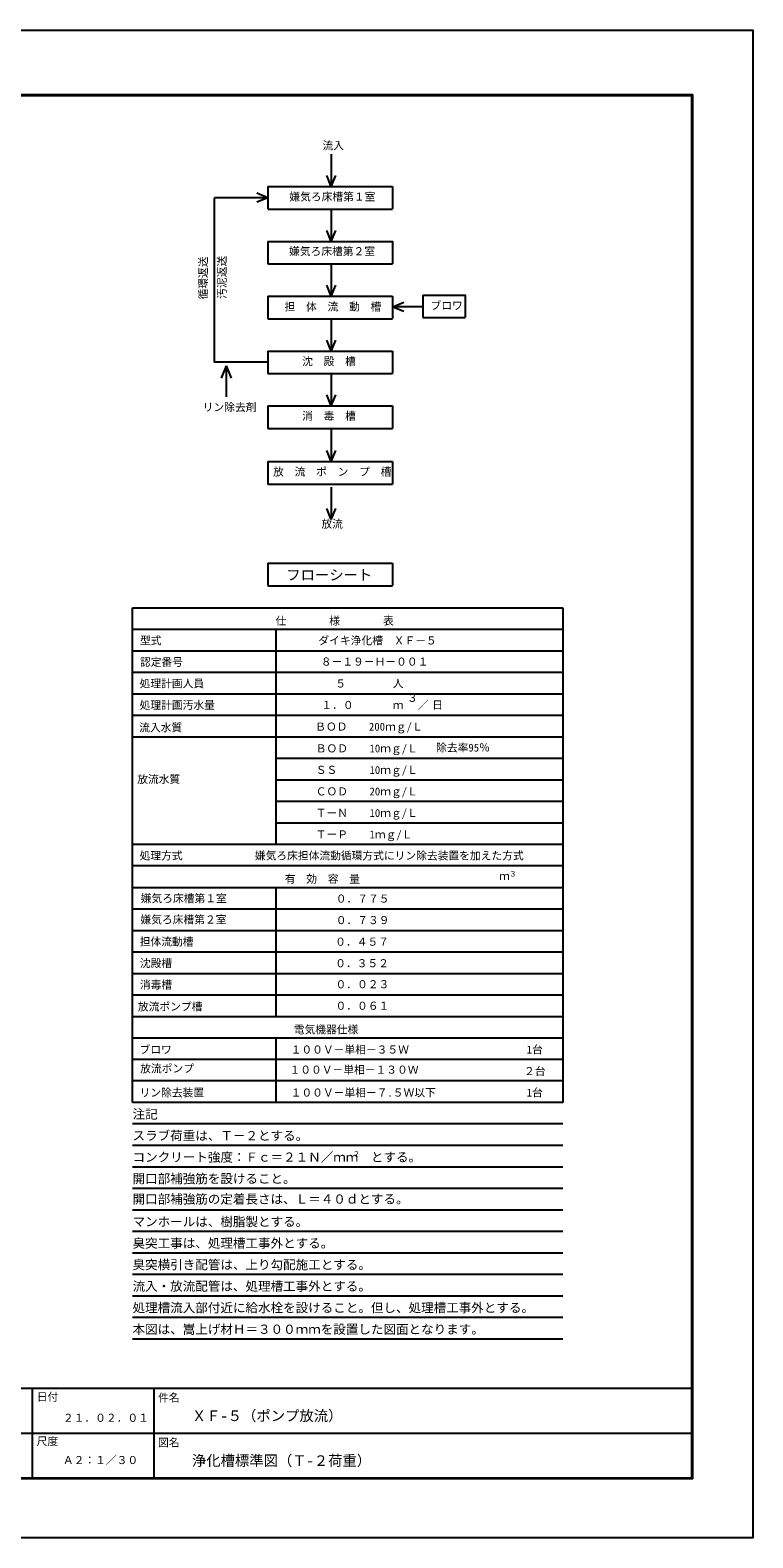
# Model space of a CAD drawing. Units: millimetres, scale not verified. Extents: x -8910 to 8910, y -6308 to 6308.
# Drawn here: x 2861 to 8910, y -6308 to 6308 of the extents above; entities that cross this region are included whole.
import ezdxf
from ezdxf.enums import TextEntityAlignment as Align

# ---------------------------------------------------------------- set-up
doc = ezdxf.new("R2010")
doc.units = ezdxf.units.MM
doc.header["$LTSCALE"] = 30
for name, color, linetype, lineweight in [('0-E_3-6_SUNPO', 4, 'Continuous', 25), ('0-F_3-5_MOJI', 4, 'Continuous', 25), ('1-0_水管', 7, 'Continuous', 25), ('1-4_図面枠', 7, 'Continuous', 25), ('1-5_Axis_waku', 7, 'Continuous', 25)]:
    doc.layers.add(name, color=color, linetype=linetype, lineweight=lineweight)
doc.styles.add('ＭＳ ゴシック', font='')
doc.styles.get('ＭＳ ゴシック').set_extended_font_data('MS Gothic')

msp = doc.modelspace()

# ---------------------------------------------------------------- linework, layer by layer
at = {"layer": '0-E_3-6_SUNPO', "color": 3}
for p, q in [((3718.27, 1475.25), (7318.27, 1475.25)), ((3718.27, -2664.76), (3718.27, 1475.25)), ((7318.27, 1475.25), (7318.27, -2664.76)), ((3718.27, 1295.25), (7318.27, 1295.25)), ((4918.27, 1295.25), (4918.27, -504.75)), ((3718.27, 1115.25), (7318.27, 1115.25)), ((3718.27, 935.25), (7318.27, 935.25)), ((3718.27, 755.25), (7318.27, 755.25)), ((3718.27, 575.25), (7318.27, 575.25)), ((3718.26, 395.25), (7318.27, 395.25)), ((4918.27, 215.25), (7318.27, 215.25)), ((4918.27, 35.25), (7318.27, 35.25)), ((4918.27, -144.75), (7318.27, -144.75)), ((4918.27, -324.75), (7318.27, -324.75)), ((3718.26, -504.75), (7318.27, -504.75)), ((7318.26, -684.76), (3718.26, -684.76)), ((3718.26, -864.76), (7318.26, -864.76)), ((4918.26, -864.76), (4918.26, -1944.75)), ((3718.26, -1044.76), (7318.26, -1044.76)), ((3718.26, -1224.76), (7318.26, -1224.76)), ((3718.26, -1404.76), (7318.26, -1404.76)), ((3718.26, -1584.76), (7318.26, -1584.76)), ((3718.26, -1944.75), (7318.26, -1944.75)), ((3718.26, -2124.75), (7318.26, -2124.75)), ((4918.26, -2124.75), (4918.26, -2664.76)), ((7318.26, -2484.76), (3718.26, -2484.76)), ((7318.26, -2664.76), (3718.26, -2664.76))]:
    msp.add_line(p, q, dxfattribs=at)
at = {"layer": '0-F_3-5_MOJI', "color": 3}
for p, q in [((3718.26, -1764.75), (7318.26, -1764.75)), ((3718.26, -1944.75), (7318.26, -1944.75)), ((7318.26, -2304.76), (3718.26, -2304.76))]:
    msp.add_line(p, q, dxfattribs=at)
at = {"layer": '1-0_水管'}
for p, q in [((5381.51, 5269.43), (5381.51, 4999.43)), ((5381.51, 4999.43), (5344.41, 5091.04)), ((5381.51, 4999.43), (5418.6, 5091.04)), ((4851.21, 4905.33), (4759.6, 4942.43)), ((4851.21, 4999.43), (4851.21, 4811.24)), ((4851.21, 4999.43), (5893.62, 4999.43)), ((5893.62, 4999.43), (5893.62, 4811.58)), ((4851.21, 4905.33), (4404.36, 4905.33)), ((4851.21, 4905.33), (4759.6, 4868.24)), ((4851.21, 4810.44), (5893.62, 4810.44)), ((5381.51, 4810.44), (5381.51, 4540.44)), ((5381.51, 4540.44), (5344.41, 4632.05)), ((5381.51, 4540.44), (5418.6, 4632.05)), ((4851.21, 4540.44), (4851.21, 4351.44)), ((4851.21, 4351.44), (5893.62, 4351.44)), ((5381.51, 4351.44), (5381.51, 4081.44)), ((5381.51, 4081.44), (5344.41, 4173.06)), ((5381.51, 4081.44), (5418.6, 4173.06)), ((4851.21, 4081.44), (4851.21, 3893.25)), ((4851.21, 4081.44), (5893.62, 4081.44)), ((5893.62, 4081.44), (5893.62, 3893.6)), ((6147.65, 4090.95), (6147.65, 3902.76)), ((5896.74, 3993.57), (5988.36, 4030.67)), ((5896.74, 3993.57), (5988.36, 3956.48)), ((6147.65, 3993.57), (5896.74, 3993.57)), ((4851.21, 3892.45), (5893.62, 3892.45)), ((5381.51, 3892.45), (5381.51, 3622.45)), ((6147.65, 3901.96), (6500.67, 3901.96)), ((5381.51, 3622.45), (5344.41, 3714.06)), ((5381.51, 3622.45), (5418.6, 3714.06)), ((4851.21, 3622.45), (4851.21, 3434.26)), ((4851.21, 3622.45), (5893.62, 3622.45)), ((5893.62, 3622.45), (5893.62, 3434.61)), ((4501.56, 3497.83), (4460.35, 3396.03)), ((4501.56, 3497.83), (4501.56, 3239.42)), ((4501.56, 3497.83), (4542.77, 3396.03)), ((4851.21, 3433.46), (5893.62, 3433.46)), ((5381.51, 3434.26), (5381.51, 3164.27)), ((4851.21, 3163.46), (4851.21, 2975.27)), ((4851.21, 3163.46), (5893.62, 3163.46)), ((5381.51, 3164.27), (5344.41, 3255.87)), ((5381.51, 3164.27), (5418.6, 3255.87)), ((5893.62, 3163.46), (5893.62, 2975.62)), ((4851.21, 2974.47), (5893.62, 2974.47)), ((5381.51, 2968.51), (5381.51, 2698.51)), ((5381.51, 2698.51), (5344.41, 2790.12)), ((5381.51, 2698.51), (5418.6, 2790.12)), ((4851.21, 2697.71), (4851.21, 2509.52)), ((4851.21, 2697.71), (5893.62, 2697.71)), ((5893.62, 2697.71), (5893.62, 2509.87)), ((4851.21, 2508.72), (5893.62, 2508.72)), ((5381.51, 2482.27), (5381.51, 2212.27)), ((5381.51, 2212.27), (5344.41, 2303.88)), ((5381.51, 2212.27), (5418.6, 2303.88)), ((4851.21, 1847.82), (4851.21, 1659.63)), ((4851.21, 1847.82), (5893.62, 1847.82)), ((5893.62, 1847.82), (5893.62, 1659.98)), ((4851.21, 1658.83), (5893.62, 1658.83))]:
    msp.add_line(p, q, dxfattribs=at)
at = {"layer": '1-0_水管', "color": 3}
for p, q in [((7318.26, -2844.76), (3718.26, -2844.76)), ((7318.26, -3024.76), (3718.26, -3024.76)), ((7318.26, -3204.76), (3718.26, -3204.76)), ((7318.26, -3384.76), (3718.26, -3384.76)), ((7318.26, -3564.77), (3718.26, -3564.77)), ((7318.26, -3564.77), (3718.26, -3564.77)), ((7318.26, -3744.77), (3718.26, -3744.77)), ((7318.26, -3924.77), (3718.26, -3924.77)), ((7318.26, -4104.77), (3718.26, -4104.77)), ((7318.26, -4284.77), (3718.26, -4284.77)), ((7318.26, -4464.77), (3718.26, -4464.77)), ((7318.26, -4644.77), (3718.26, -4644.77))]:
    msp.add_line(p, q, dxfattribs=at)
at = {"layer": '1-0_水管'}
for points in [[(4851.21, 3528.36), (4404.36, 3528.36), (4404.36, 4905.33)], [(4851.21, 4540.44), (5893.62, 4540.44), (5893.62, 4351.44)], [(6147.65, 4090.95), (6500.67, 4090.95), (6500.67, 3901.96)]]:
    msp.add_lwpolyline(points, dxfattribs=at)
at = {"layer": '1-4_図面枠'}
msp.add_lwpolyline([(-8910, -6307.5), (-8910, 6307.5), (8910, 6307.5), (8910, -6307.5)], close=True, dxfattribs=at)
at = {"layer": '1-5_Axis_waku'}
for p, q in [((-7778.4, 5769.9), (8408.4, 5769.9)), ((-7777.8, 5769.3), (8407.8, 5769.3)), ((-7777.2, 5768.7), (8407.2, 5768.7)), ((-7776.6, 5768.1), (8406.6, 5768.1)), ((-7776, 5767.5), (8406, 5767.5)), ((-7775.4, 5766.9), (8405.4, 5766.9)), ((-7774.8, 5766.3), (8404.8, 5766.3)), ((-7774.2, 5765.7), (8404.2, 5765.7)), ((-7773.6, 5765.1), (8403.6, 5765.1)), ((-7773, 5764.5), (8403, 5764.5)), ((-7772.4, 5763.9), (8402.4, 5763.9)), ((-7771.8, 5763.3), (8401.8, 5763.3)), ((-7771.2, 5762.7), (8401.2, 5762.7)), ((-7770.6, 5762.1), (8400.6, 5762.1)), ((-7770, 5761.5), (8400, 5761.5)), ((8400, -5806.5), (8400, 5761.5)), ((8400.6, -5807.1), (8400.6, 5762.1)), ((8401.2, -5807.7), (8401.2, 5762.7)), ((8401.8, -5808.3), (8401.8, 5763.3)), ((8402.4, -5808.9), (8402.4, 5763.9)), ((8403, -5809.5), (8403, 5764.5)), ((8403.6, -5810.1), (8403.6, 5765.1)), ((8404.2, -5810.7), (8404.2, 5765.7)), ((8404.8, -5811.3), (8404.8, 5766.3)), ((8405.4, -5811.9), (8405.4, 5766.9)), ((8406, -5812.5), (8406, 5767.5)), ((8406.6, -5813.1), (8406.6, 5768.1)), ((8407.2, -5813.7), (8407.2, 5768.7)), ((8407.8, -5814.3), (8407.8, 5769.3)), ((8408.4, -5814.9), (8408.4, 5769.9)), ((-7770, -5056.5), (8400, -5056.5)), ((2879.99, -5806.5), (2879.99, -5056.5)), ((3900, -5806.5), (3900, -5056.5)), ((239.99, -5431.5), (8399.99, -5431.5)), ((8408.4, -5814.9), (-7778.4, -5814.9)), ((8407.8, -5814.3), (-7777.8, -5814.3)), ((8407.2, -5813.7), (-7777.2, -5813.7)), ((8406.6, -5813.1), (-7776.6, -5813.1)), ((8406, -5812.5), (-7776, -5812.5)), ((8405.4, -5811.9), (-7775.4, -5811.9)), ((8404.8, -5811.3), (-7774.8, -5811.3)), ((8404.2, -5810.7), (-7774.2, -5810.7)), ((8403.6, -5810.1), (-7773.6, -5810.1)), ((8403, -5809.5), (-7773, -5809.5)), ((8402.4, -5808.9), (-7772.4, -5808.9)), ((8401.8, -5808.3), (-7771.8, -5808.3)), ((8401.2, -5807.7), (-7771.2, -5807.7)), ((8400.6, -5807.1), (-7770.6, -5807.1)), ((-7770, -5806.5), (8400, -5806.5))]:
    msp.add_line(p, q, dxfattribs=at)

# ---------------------------------------------------------------- texts
at = {"layer": '0-E_3-6_SUNPO', "style": 'ＭＳ ゴシック'}
for s, height, p in [('仕\u3000\u3000\u3000\u3000様\u3000\u3000\u3000\u3000表', 65.98, (4914.66, 1312.65)), ('型式', 65.98, (3780.07, 1147.65)), ('ダイキ浄化槽\u3000ＸＦ－５', 65.98, (5274.07, 1147.65)), ('認定番号', 65.98, (3780.07, 967.65)), ('８－１９－Ｈ－００１', 65.98, (5294.06, 970.67)), ('処理計画人員\u3000', 65.98, (3777.07, 787.65)), ('５', 65.98, (5415.67, 787.65)), ('人', 65.98, (5895.67, 787.65)), ('処理計画汚水量', 65.98, (3777.07, 607.65)), ('１．０', 65.98, (5298.45, 607.65)), ('ｍ', 65.98, (5895.67, 607.65)), ('３', 65.98, (6015.67, 667.66)), ('／', 65.98, (6105.67, 607.65)), ('日', 65.98, (6225.67, 607.65)), ('流入水質', 65.98, (3773.78, 419.54)), ('ＢＯＤ\u3000\u3000200ｍｇ/Ｌ', 65.98, (5246.88, 426.81)), ('ＢＯＤ\u3000\u300010ｍｇ/Ｌ', 65.98, (5251.22, 244.66)), ('除去率95％', 65.98, (6258.94, 251.6)), ('ＳＳ\u3000\u3000\u300010ｍｇ/Ｌ', 65.98, (5251.22, 64.66)), ('放流水質', 65.98, (3756.96, -12.86)), ('ＣＯＤ\u3000\u300020ｍｇ/Ｌ', 65.98, (5251.22, -115.34)), ('ＴーＮ\u3000\u300010ｍｇ/Ｌ', 65.98, (5251.22, -295.34)), ('ＴーＰ\u3000\u30001ｍｇ/Ｌ', 65.98, (5251.22, -475.34)), ('処理方式\u3000\u3000\u3000', 65.98, (3777.06, -652.36)), ('嫌気ろ床担体流動循環方式にリン除去装置を加えた方式', 65.98, (4741.9, -652.36)), ('有\u3000効\u3000容\u3000量', 65.98, (4992.06, -847.36)), ('ｍ', 65.98, (6785.7, -822.58)), ('３', 43.99, (6870.86, -787.16)), ('嫌気ろ床槽第１室', 65.98, (3786.65, -1009.62)), ('０．７７５', 65.98, (5419.2, -1012.36)), ('嫌気ろ床槽第２室', 65.98, (3784.4, -1187.44)), ('０．７３９', 65.98, (5419.2, -1192.36)), ('担体流動槽', 65.98, (3778.26, -1372.36)), ('０．４５７', 65.98, (5414.34, -1373.09)), ('沈殿槽', 65.98, (3779.46, -1552.36)), ('０．３５２', 65.98, (5414.34, -1553.09)), ('消毒槽', 65.98, (3779.46, -1732.36)), ('０．０２３', 65.98, (5417.1, -1729.02)), ('電気機器仕様', 65.98, (5067.66, -2107.36)), ('ブロワ', 65.98, (3776.46, -2275.36)), ('１００Ｖ－単相－３５Ｗ', 65.98, (5041.56, -2275.36)), ('1台', 65.98, (7017.36, -2275.36)), ('リン除去装置', 65.98, (3776.46, -2635.36)), ('１００Ｖ－単相－７.５Ｗ以下', 65.98, (5041.56, -2635.36)), ('1台', 65.98, (7017.36, -2635.36))]:
    msp.add_text(s, height=height, dxfattribs=at).set_placement(p, align=Align.BOTTOM_LEFT)
at = {"layer": '0-F_3-5_MOJI', "style": 'ＭＳ ゴシック'}
for s, p in [('放流ポンプ槽', (3762.56, -1915.73)), ('０．０６１', (5417.1, -1909.02)), ('1台', (7017.36, -2275.36)), ('放流ポンプ', (3781.88, -2433.57)), ('１００Ｖ－単相－１３０Ｗ', (5031.95, -2443.75)), ('２台', (6994.86, -2455.36))]:
    msp.add_text(s, height=65.98, dxfattribs=at).set_placement(p, align=Align.BOTTOM_LEFT)
at = {"layer": '1-0_水管', "color": 4, "style": 'ＭＳ ゴシック'}
for s, height, p in [('流入', 65.98, (5308, 5289.14)), ('嫌気ろ床槽第１室', 65.98, (5030.61, 4861)), ('嫌気ろ床槽第２室', 65.98, (5028.12, 4404.35)), ('ブロワ', 65.98, (6212.15, 3950.34)), ('担\u3000体\u3000流\u3000動\u3000槽', 65.98, (4990.34, 3940.84)), ('沈\u3000殿\u3000槽', 65.98, (5137.41, 3483.63)), ('リン除去剤', 65.98, (4305.26, 3099.75)), ('消\u3000毒\u3000槽', 65.98, (5137.41, 3026.49)), ('放\u3000流\u3000ポ\u3000ン\u3000プ\u3000槽', 65.98, (4894.41, 2559.5)), ('フローシート ', 87.98, (5004.72, 1678.8)), ('注記', 76.98, (3718.26, -2823.56)), ('スラブ荷重は、Ｔ－２とする。', 76.98, (3718.26, -3003.57)), ('コンクリート強度：Ｆｃ＝２１Ｎ／ｍｍ\u3000とする。', 76.98, (3718.26, -3183.57)), ('２', 43.99, (5561.48, -3129.44)), ('開口部補強筋を設けること。', 76.98, (3718.26, -3363.57)), ('開口部補強筋の定着長さは、Ｌ＝４０ｄとする。', 76.98, (3718.26, -3534.36)), ('マンホールは、樹脂製とする。', 76.98, (3718.26, -3723.57)), ('臭突工事は、処理槽工事外とする。', 76.98, (3718.26, -3903.57)), ('臭突横引き配管は、上り勾配施工とする。', 76.98, (3718.26, -4083.57)), ('流入・放流配管は、処理槽工事外とする。', 76.98, (3718.26, -4263.58)), ('処理槽流入部付近に給水栓を設けること。但し、処理槽工事外とする。', 76.98, (3718.26, -4443.58)), ('本図は、嵩上げ材Ｈ＝３００ｍｍを設置した図面となります。', 76.98, (3718.26, -4623.58))]:
    msp.add_text(s, height=height, dxfattribs=at).set_placement(p, align=Align.BOTTOM_LEFT)
for s, rotation, p in [('汚泥返送', 90, (4519.5, 4059.25)), ('循環返送', 90, (4362.49, 4053.44)), ('放流', 0.001, (5298.69, 2123.35))]:
    msp.add_text(s, height=65.98, rotation=rotation, dxfattribs=at).set_placement(p, align=Align.BOTTOM_LEFT)
at = {"layer": '1-5_Axis_waku', "style": 'ＭＳ ゴシック'}
for s, height, p in [('日付', 65.98, (2916.79, -5180.44)), ('件名', 65.98, (3931.47, -5187.88)), ('２１．０２．０１', 65.98, (3134.99, -5356.5)), ('ＸＦ-５（ポンプ放流）', 87.98, (4214.99, -5356.5)), ('尺度', 65.98, (2915.31, -5552.35)), ('図名', 65.98, (3931.47, -5562.88)), ('Ａ２：１／３０', 65.98, (3134.99, -5710.05)), ('浄化槽標準図（Ｔ-２荷重）', 87.98, (4214.99, -5731.5))]:
    msp.add_text(s, height=height, dxfattribs=at).set_placement(p, align=Align.BOTTOM_LEFT)

doc.saveas('drawing.dxf')
